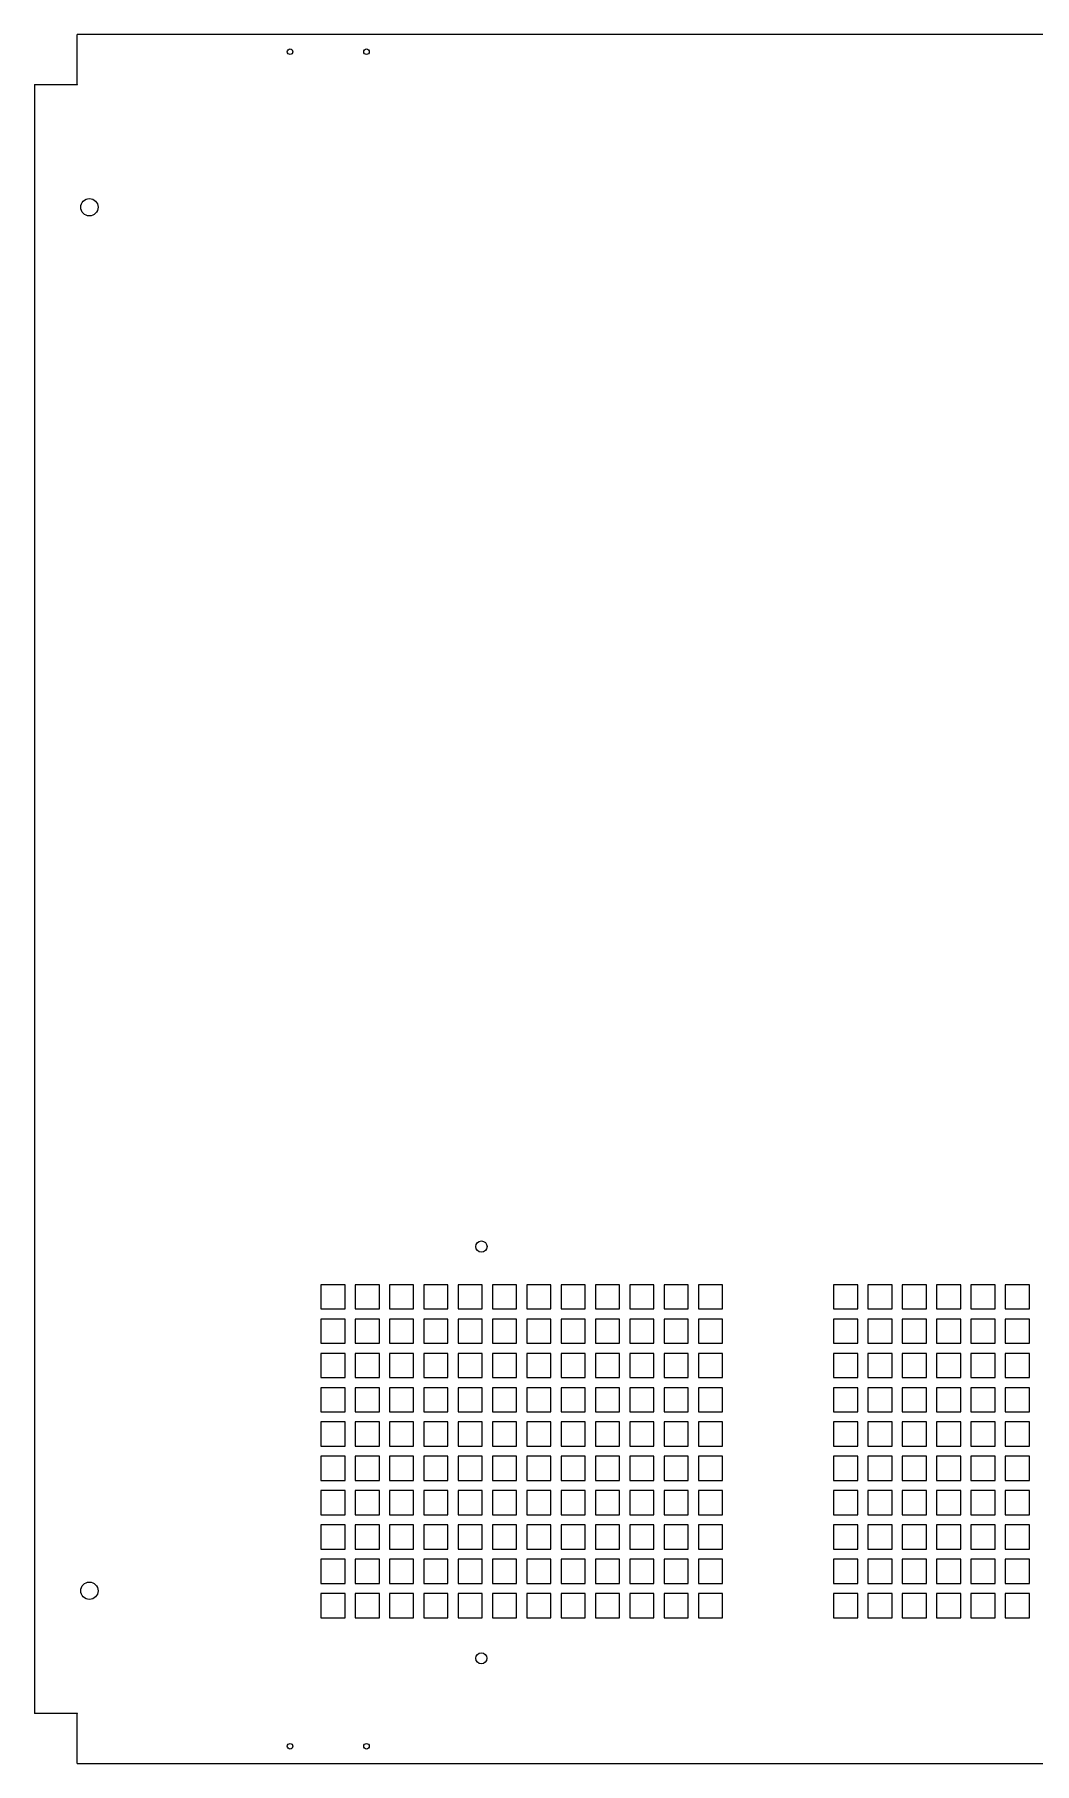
# Model space of a CAD drawing. Header units: inches. Extents: x -18.1 to 18.1, y -15.6 to 15.6.
# Drawn here: x -18.05 to 0, y -15.62 to 15.62 of the extents above; entities that cross this region are included whole.
import ezdxf

# ---------------------------------------------------------------- set-up
doc = ezdxf.new("R2010")
doc.units = ezdxf.units.IN
doc.header["$MEASUREMENT"] = 0

msp = doc.modelspace()

# ---------------------------------------------------------------- linework, layer by layer
at = {"color": 7, "linetype": 'Continuous', "lineweight": 25}
for p, q in [((-17.285, 14.726), (-17.285, 15.619)), ((17.285, 15.619), (-17.285, 15.619)), ((-18.054, 14.72), (-17.279, 14.72)), ((-18.054, 14.72), (-18.054, -14.72)), ((-17.279, 14.726), (-17.285, 14.726)), ((-17.279, 14.72), (-17.279, 14.726)), ((-12.448, -6.97), (-12.885, -6.97)), ((-12.885, -6.97), (-12.885, -7.407)), ((-12.448, -7.407), (-12.448, -6.97)), ((-11.828, -6.97), (-12.265, -6.97)), ((-12.265, -6.97), (-12.265, -7.407)), ((-11.828, -7.407), (-11.828, -6.97)), ((-11.208, -6.97), (-11.645, -6.97)), ((-11.645, -6.97), (-11.645, -7.407)), ((-11.208, -7.407), (-11.208, -6.97)), ((-10.588, -6.97), (-11.025, -6.97)), ((-11.025, -6.97), (-11.025, -7.407)), ((-10.588, -7.407), (-10.588, -6.97)), ((-9.968, -6.97), (-10.405, -6.97)), ((-10.405, -6.97), (-10.405, -7.407)), ((-9.968, -7.407), (-9.968, -6.97)), ((-9.348, -6.97), (-9.785, -6.97)), ((-9.785, -6.97), (-9.785, -7.407)), ((-9.348, -7.407), (-9.348, -6.97)), ((-8.728, -6.97), (-9.165, -6.97)), ((-9.165, -6.97), (-9.165, -7.407)), ((-8.728, -7.407), (-8.728, -6.97)), ((-8.108, -6.97), (-8.545, -6.97)), ((-8.545, -6.97), (-8.545, -7.407)), ((-8.108, -7.407), (-8.108, -6.97)), ((-7.488, -6.97), (-7.925, -6.97)), ((-7.925, -6.97), (-7.925, -7.407)), ((-7.488, -7.407), (-7.488, -6.97)), ((-6.868, -6.97), (-7.305, -6.97)), ((-7.305, -6.97), (-7.305, -7.407)), ((-6.868, -7.407), (-6.868, -6.97)), ((-6.248, -6.97), (-6.685, -6.97)), ((-6.685, -6.97), (-6.685, -7.407)), ((-6.248, -7.407), (-6.248, -6.97)), ((-5.628, -6.97), (-6.065, -6.97)), ((-6.065, -6.97), (-6.065, -7.407)), ((-5.628, -7.407), (-5.628, -6.97)), ((-3.188, -6.97), (-3.625, -6.97)), ((-3.625, -6.97), (-3.625, -7.407)), ((-3.188, -7.407), (-3.188, -6.97)), ((-2.568, -6.97), (-3.005, -6.97)), ((-3.005, -6.97), (-3.005, -7.407)), ((-2.568, -7.407), (-2.568, -6.97)), ((-1.948, -6.97), (-2.385, -6.97)), ((-2.385, -6.97), (-2.385, -7.407)), ((-1.948, -7.407), (-1.948, -6.97)), ((-1.328, -6.97), (-1.765, -6.97)), ((-1.765, -6.97), (-1.765, -7.407)), ((-1.328, -7.407), (-1.328, -6.97)), ((-0.708, -6.97), (-1.145, -6.97)), ((-1.145, -6.97), (-1.145, -7.407)), ((-0.708, -7.407), (-0.708, -6.97)), ((-0.088, -6.97), (-0.525, -6.97)), ((-0.525, -6.97), (-0.525, -7.407)), ((-0.088, -7.407), (-0.088, -6.97)), ((-12.885, -7.407), (-12.448, -7.407)), ((-12.265, -7.407), (-11.828, -7.407)), ((-11.645, -7.407), (-11.208, -7.407)), ((-11.025, -7.407), (-10.588, -7.407)), ((-10.405, -7.407), (-9.968, -7.407)), ((-9.785, -7.407), (-9.348, -7.407)), ((-9.165, -7.407), (-8.728, -7.407)), ((-8.545, -7.407), (-8.108, -7.407)), ((-7.925, -7.407), (-7.488, -7.407)), ((-7.305, -7.407), (-6.868, -7.407)), ((-6.685, -7.407), (-6.248, -7.407)), ((-6.065, -7.407), (-5.628, -7.407)), ((-3.625, -7.407), (-3.188, -7.407)), ((-3.005, -7.407), (-2.568, -7.407)), ((-2.385, -7.407), (-1.948, -7.407)), ((-1.765, -7.407), (-1.328, -7.407)), ((-1.145, -7.407), (-0.708, -7.407)), ((-0.525, -7.407), (-0.088, -7.407)), ((-12.448, -7.59), (-12.885, -7.59)), ((-12.885, -7.59), (-12.885, -8.027)), ((-12.448, -8.027), (-12.448, -7.59)), ((-11.828, -7.59), (-12.265, -7.59)), ((-12.265, -7.59), (-12.265, -8.027)), ((-11.828, -8.027), (-11.828, -7.59)), ((-11.208, -7.59), (-11.645, -7.59)), ((-11.645, -7.59), (-11.645, -8.027)), ((-11.208, -8.027), (-11.208, -7.59)), ((-10.588, -7.59), (-11.025, -7.59)), ((-11.025, -7.59), (-11.025, -8.027)), ((-10.588, -8.027), (-10.588, -7.59)), ((-9.968, -7.59), (-10.405, -7.59)), ((-10.405, -7.59), (-10.405, -8.027)), ((-9.968, -8.027), (-9.968, -7.59)), ((-9.348, -7.59), (-9.785, -7.59)), ((-9.785, -7.59), (-9.785, -8.027)), ((-9.348, -8.027), (-9.348, -7.59)), ((-8.728, -7.59), (-9.165, -7.59)), ((-9.165, -7.59), (-9.165, -8.027)), ((-8.728, -8.027), (-8.728, -7.59)), ((-8.108, -7.59), (-8.545, -7.59)), ((-8.545, -7.59), (-8.545, -8.027)), ((-8.108, -8.027), (-8.108, -7.59)), ((-7.488, -7.59), (-7.925, -7.59)), ((-7.925, -7.59), (-7.925, -8.027)), ((-7.488, -8.027), (-7.488, -7.59)), ((-6.868, -7.59), (-7.305, -7.59)), ((-7.305, -7.59), (-7.305, -8.027)), ((-6.868, -8.027), (-6.868, -7.59)), ((-6.248, -7.59), (-6.685, -7.59)), ((-6.685, -7.59), (-6.685, -8.027)), ((-6.248, -8.027), (-6.248, -7.59)), ((-5.628, -7.59), (-6.065, -7.59)), ((-6.065, -7.59), (-6.065, -8.027)), ((-5.628, -8.027), (-5.628, -7.59)), ((-3.188, -7.59), (-3.625, -7.59)), ((-3.625, -7.59), (-3.625, -8.027)), ((-3.188, -8.027), (-3.188, -7.59)), ((-2.568, -7.59), (-3.005, -7.59)), ((-3.005, -7.59), (-3.005, -8.027)), ((-2.568, -8.027), (-2.568, -7.59)), ((-1.948, -7.59), (-2.385, -7.59)), ((-2.385, -7.59), (-2.385, -8.027)), ((-1.948, -8.027), (-1.948, -7.59)), ((-1.328, -7.59), (-1.765, -7.59)), ((-1.765, -7.59), (-1.765, -8.027)), ((-1.328, -8.027), (-1.328, -7.59)), ((-0.708, -7.59), (-1.145, -7.59)), ((-1.145, -7.59), (-1.145, -8.027)), ((-0.708, -8.027), (-0.708, -7.59)), ((-0.088, -7.59), (-0.525, -7.59)), ((-0.525, -7.59), (-0.525, -8.027)), ((-0.088, -8.027), (-0.088, -7.59)), ((-12.885, -8.027), (-12.448, -8.027)), ((-12.265, -8.027), (-11.828, -8.027)), ((-11.645, -8.027), (-11.208, -8.027)), ((-11.025, -8.027), (-10.588, -8.027)), ((-10.405, -8.027), (-9.968, -8.027)), ((-9.785, -8.027), (-9.348, -8.027)), ((-9.165, -8.027), (-8.728, -8.027)), ((-8.545, -8.027), (-8.108, -8.027)), ((-7.925, -8.027), (-7.488, -8.027)), ((-7.305, -8.027), (-6.868, -8.027)), ((-6.685, -8.027), (-6.248, -8.027)), ((-6.065, -8.027), (-5.628, -8.027)), ((-3.625, -8.027), (-3.188, -8.027)), ((-3.005, -8.027), (-2.568, -8.027)), ((-2.385, -8.027), (-1.948, -8.027)), ((-1.765, -8.027), (-1.328, -8.027)), ((-1.145, -8.027), (-0.708, -8.027)), ((-0.525, -8.027), (-0.088, -8.027)), ((-12.448, -8.21), (-12.885, -8.21)), ((-12.885, -8.21), (-12.885, -8.647)), ((-12.448, -8.647), (-12.448, -8.21)), ((-11.828, -8.21), (-12.265, -8.21)), ((-12.265, -8.21), (-12.265, -8.647)), ((-11.828, -8.647), (-11.828, -8.21)), ((-11.208, -8.21), (-11.645, -8.21)), ((-11.645, -8.21), (-11.645, -8.647)), ((-11.208, -8.647), (-11.208, -8.21)), ((-10.588, -8.21), (-11.025, -8.21)), ((-11.025, -8.21), (-11.025, -8.647)), ((-10.588, -8.647), (-10.588, -8.21)), ((-9.968, -8.21), (-10.405, -8.21)), ((-10.405, -8.21), (-10.405, -8.647)), ((-9.968, -8.647), (-9.968, -8.21)), ((-9.348, -8.21), (-9.785, -8.21)), ((-9.785, -8.21), (-9.785, -8.647)), ((-9.348, -8.647), (-9.348, -8.21)), ((-8.728, -8.21), (-9.165, -8.21)), ((-9.165, -8.21), (-9.165, -8.647)), ((-8.728, -8.647), (-8.728, -8.21)), ((-8.108, -8.21), (-8.545, -8.21)), ((-8.545, -8.21), (-8.545, -8.647)), ((-8.108, -8.647), (-8.108, -8.21)), ((-7.488, -8.21), (-7.925, -8.21)), ((-7.925, -8.21), (-7.925, -8.647)), ((-7.488, -8.647), (-7.488, -8.21)), ((-6.868, -8.21), (-7.305, -8.21)), ((-7.305, -8.21), (-7.305, -8.647)), ((-6.868, -8.647), (-6.868, -8.21)), ((-6.248, -8.21), (-6.685, -8.21)), ((-6.685, -8.21), (-6.685, -8.647)), ((-6.248, -8.647), (-6.248, -8.21)), ((-5.628, -8.21), (-6.065, -8.21)), ((-6.065, -8.21), (-6.065, -8.647)), ((-5.628, -8.647), (-5.628, -8.21)), ((-3.188, -8.21), (-3.625, -8.21)), ((-3.625, -8.21), (-3.625, -8.647)), ((-3.188, -8.647), (-3.188, -8.21)), ((-2.568, -8.21), (-3.005, -8.21)), ((-3.005, -8.21), (-3.005, -8.647)), ((-2.568, -8.647), (-2.568, -8.21)), ((-1.948, -8.21), (-2.385, -8.21)), ((-2.385, -8.21), (-2.385, -8.647)), ((-1.948, -8.647), (-1.948, -8.21)), ((-1.328, -8.21), (-1.765, -8.21)), ((-1.765, -8.21), (-1.765, -8.647)), ((-1.328, -8.647), (-1.328, -8.21)), ((-0.708, -8.21), (-1.145, -8.21)), ((-1.145, -8.21), (-1.145, -8.647)), ((-0.708, -8.647), (-0.708, -8.21)), ((-0.088, -8.21), (-0.525, -8.21)), ((-0.525, -8.21), (-0.525, -8.647)), ((-0.088, -8.647), (-0.088, -8.21)), ((-12.885, -8.647), (-12.448, -8.647)), ((-12.265, -8.647), (-11.828, -8.647)), ((-11.645, -8.647), (-11.208, -8.647)), ((-11.025, -8.647), (-10.588, -8.647)), ((-10.405, -8.647), (-9.968, -8.647)), ((-9.785, -8.647), (-9.348, -8.647)), ((-9.165, -8.647), (-8.728, -8.647)), ((-8.545, -8.647), (-8.108, -8.647)), ((-7.925, -8.647), (-7.488, -8.647)), ((-7.305, -8.647), (-6.868, -8.647)), ((-6.685, -8.647), (-6.248, -8.647)), ((-6.065, -8.647), (-5.628, -8.647)), ((-3.625, -8.647), (-3.188, -8.647)), ((-3.005, -8.647), (-2.568, -8.647)), ((-2.385, -8.647), (-1.948, -8.647)), ((-1.765, -8.647), (-1.328, -8.647)), ((-1.145, -8.647), (-0.708, -8.647)), ((-0.525, -8.647), (-0.088, -8.647)), ((-12.448, -8.83), (-12.885, -8.83)), ((-12.885, -8.83), (-12.885, -9.267)), ((-12.448, -9.267), (-12.448, -8.83)), ((-11.828, -8.83), (-12.265, -8.83)), ((-12.265, -8.83), (-12.265, -9.267)), ((-11.828, -9.267), (-11.828, -8.83)), ((-11.208, -8.83), (-11.645, -8.83)), ((-11.645, -8.83), (-11.645, -9.267)), ((-11.208, -9.267), (-11.208, -8.83)), ((-10.588, -8.83), (-11.025, -8.83)), ((-11.025, -8.83), (-11.025, -9.267)), ((-10.588, -9.267), (-10.588, -8.83)), ((-9.968, -8.83), (-10.405, -8.83)), ((-10.405, -8.83), (-10.405, -9.267)), ((-9.968, -9.267), (-9.968, -8.83)), ((-9.348, -8.83), (-9.785, -8.83)), ((-9.785, -8.83), (-9.785, -9.267)), ((-9.348, -9.267), (-9.348, -8.83)), ((-8.728, -8.83), (-9.165, -8.83)), ((-9.165, -8.83), (-9.165, -9.267)), ((-8.728, -9.267), (-8.728, -8.83)), ((-8.108, -8.83), (-8.545, -8.83)), ((-8.545, -8.83), (-8.545, -9.267)), ((-8.108, -9.267), (-8.108, -8.83)), ((-7.488, -8.83), (-7.925, -8.83)), ((-7.925, -8.83), (-7.925, -9.267)), ((-7.488, -9.267), (-7.488, -8.83)), ((-6.868, -8.83), (-7.305, -8.83)), ((-7.305, -8.83), (-7.305, -9.267)), ((-6.868, -9.267), (-6.868, -8.83)), ((-6.248, -8.83), (-6.685, -8.83)), ((-6.685, -8.83), (-6.685, -9.267)), ((-6.248, -9.267), (-6.248, -8.83)), ((-5.628, -8.83), (-6.065, -8.83)), ((-6.065, -8.83), (-6.065, -9.267)), ((-5.628, -9.267), (-5.628, -8.83)), ((-3.188, -8.83), (-3.625, -8.83)), ((-3.625, -8.83), (-3.625, -9.267)), ((-3.188, -9.267), (-3.188, -8.83)), ((-2.568, -8.83), (-3.005, -8.83)), ((-3.005, -8.83), (-3.005, -9.267)), ((-2.568, -9.267), (-2.568, -8.83)), ((-1.948, -8.83), (-2.385, -8.83)), ((-2.385, -8.83), (-2.385, -9.267)), ((-1.948, -9.267), (-1.948, -8.83)), ((-1.328, -8.83), (-1.765, -8.83)), ((-1.765, -8.83), (-1.765, -9.267)), ((-1.328, -9.267), (-1.328, -8.83)), ((-0.708, -8.83), (-1.145, -8.83)), ((-1.145, -8.83), (-1.145, -9.267)), ((-0.708, -9.267), (-0.708, -8.83)), ((-0.088, -8.83), (-0.525, -8.83)), ((-0.525, -8.83), (-0.525, -9.267)), ((-0.088, -9.267), (-0.088, -8.83)), ((-12.885, -9.267), (-12.448, -9.267)), ((-12.265, -9.267), (-11.828, -9.267)), ((-11.645, -9.267), (-11.208, -9.267)), ((-11.025, -9.267), (-10.588, -9.267)), ((-10.405, -9.267), (-9.968, -9.267)), ((-9.785, -9.267), (-9.348, -9.267)), ((-9.165, -9.267), (-8.728, -9.267)), ((-8.545, -9.267), (-8.108, -9.267)), ((-7.925, -9.267), (-7.488, -9.267)), ((-7.305, -9.267), (-6.868, -9.267)), ((-6.685, -9.267), (-6.248, -9.267)), ((-6.065, -9.267), (-5.628, -9.267)), ((-3.625, -9.267), (-3.188, -9.267)), ((-3.005, -9.267), (-2.568, -9.267)), ((-2.385, -9.267), (-1.948, -9.267)), ((-1.765, -9.267), (-1.328, -9.267)), ((-1.145, -9.267), (-0.708, -9.267)), ((-0.525, -9.267), (-0.088, -9.267)), ((-12.448, -9.45), (-12.885, -9.45)), ((-12.885, -9.45), (-12.885, -9.887)), ((-12.448, -9.887), (-12.448, -9.45)), ((-11.828, -9.45), (-12.265, -9.45)), ((-12.265, -9.45), (-12.265, -9.887)), ((-11.828, -9.887), (-11.828, -9.45)), ((-11.208, -9.45), (-11.645, -9.45)), ((-11.645, -9.45), (-11.645, -9.887)), ((-11.208, -9.887), (-11.208, -9.45)), ((-10.588, -9.45), (-11.025, -9.45)), ((-11.025, -9.45), (-11.025, -9.887)), ((-10.588, -9.887), (-10.588, -9.45)), ((-9.968, -9.45), (-10.405, -9.45)), ((-10.405, -9.45), (-10.405, -9.887)), ((-9.968, -9.887), (-9.968, -9.45)), ((-9.348, -9.45), (-9.785, -9.45)), ((-9.785, -9.45), (-9.785, -9.887)), ((-9.348, -9.887), (-9.348, -9.45)), ((-8.728, -9.45), (-9.165, -9.45)), ((-9.165, -9.45), (-9.165, -9.887)), ((-8.728, -9.887), (-8.728, -9.45)), ((-8.108, -9.45), (-8.545, -9.45)), ((-8.545, -9.45), (-8.545, -9.887)), ((-8.108, -9.887), (-8.108, -9.45)), ((-7.488, -9.45), (-7.925, -9.45)), ((-7.925, -9.45), (-7.925, -9.887)), ((-7.488, -9.887), (-7.488, -9.45)), ((-6.868, -9.45), (-7.305, -9.45)), ((-7.305, -9.45), (-7.305, -9.887)), ((-6.868, -9.887), (-6.868, -9.45)), ((-6.248, -9.45), (-6.685, -9.45)), ((-6.685, -9.45), (-6.685, -9.887)), ((-6.248, -9.887), (-6.248, -9.45)), ((-5.628, -9.45), (-6.065, -9.45)), ((-6.065, -9.45), (-6.065, -9.887)), ((-5.628, -9.887), (-5.628, -9.45)), ((-3.188, -9.45), (-3.625, -9.45)), ((-3.625, -9.45), (-3.625, -9.887)), ((-3.188, -9.887), (-3.188, -9.45)), ((-2.568, -9.45), (-3.005, -9.45)), ((-3.005, -9.45), (-3.005, -9.887)), ((-2.568, -9.887), (-2.568, -9.45)), ((-1.948, -9.45), (-2.385, -9.45)), ((-2.385, -9.45), (-2.385, -9.887)), ((-1.948, -9.887), (-1.948, -9.45)), ((-1.328, -9.45), (-1.765, -9.45)), ((-1.765, -9.45), (-1.765, -9.887)), ((-1.328, -9.887), (-1.328, -9.45)), ((-0.708, -9.45), (-1.145, -9.45)), ((-1.145, -9.45), (-1.145, -9.887)), ((-0.708, -9.887), (-0.708, -9.45)), ((-0.088, -9.45), (-0.525, -9.45)), ((-0.525, -9.45), (-0.525, -9.887)), ((-0.088, -9.887), (-0.088, -9.45)), ((-12.885, -9.887), (-12.448, -9.887)), ((-12.265, -9.887), (-11.828, -9.887)), ((-11.645, -9.887), (-11.208, -9.887)), ((-11.025, -9.887), (-10.588, -9.887)), ((-10.405, -9.887), (-9.968, -9.887)), ((-9.785, -9.887), (-9.348, -9.887)), ((-9.165, -9.887), (-8.728, -9.887)), ((-8.545, -9.887), (-8.108, -9.887)), ((-7.925, -9.887), (-7.488, -9.887)), ((-7.305, -9.887), (-6.868, -9.887)), ((-6.685, -9.887), (-6.248, -9.887)), ((-6.065, -9.887), (-5.628, -9.887)), ((-3.625, -9.887), (-3.188, -9.887)), ((-3.005, -9.887), (-2.568, -9.887)), ((-2.385, -9.887), (-1.948, -9.887)), ((-1.765, -9.887), (-1.328, -9.887)), ((-1.145, -9.887), (-0.708, -9.887)), ((-0.525, -9.887), (-0.088, -9.887)), ((-12.448, -10.07), (-12.885, -10.07)), ((-12.885, -10.07), (-12.885, -10.507)), ((-12.448, -10.507), (-12.448, -10.07)), ((-11.828, -10.07), (-12.265, -10.07)), ((-12.265, -10.07), (-12.265, -10.507)), ((-11.828, -10.507), (-11.828, -10.07)), ((-11.208, -10.07), (-11.645, -10.07)), ((-11.645, -10.07), (-11.645, -10.507)), ((-11.208, -10.507), (-11.208, -10.07)), ((-10.588, -10.07), (-11.025, -10.07)), ((-11.025, -10.07), (-11.025, -10.507)), ((-10.588, -10.507), (-10.588, -10.07)), ((-9.968, -10.07), (-10.405, -10.07)), ((-10.405, -10.07), (-10.405, -10.507)), ((-9.968, -10.507), (-9.968, -10.07)), ((-9.348, -10.07), (-9.785, -10.07)), ((-9.785, -10.07), (-9.785, -10.507)), ((-9.348, -10.507), (-9.348, -10.07)), ((-8.728, -10.07), (-9.165, -10.07)), ((-9.165, -10.07), (-9.165, -10.507)), ((-8.728, -10.507), (-8.728, -10.07)), ((-8.108, -10.07), (-8.545, -10.07)), ((-8.545, -10.07), (-8.545, -10.507)), ((-8.108, -10.507), (-8.108, -10.07)), ((-7.488, -10.07), (-7.925, -10.07)), ((-7.925, -10.07), (-7.925, -10.507)), ((-7.488, -10.507), (-7.488, -10.07)), ((-6.868, -10.07), (-7.305, -10.07)), ((-7.305, -10.07), (-7.305, -10.507)), ((-6.868, -10.507), (-6.868, -10.07)), ((-6.248, -10.07), (-6.685, -10.07)), ((-6.685, -10.07), (-6.685, -10.507)), ((-6.248, -10.507), (-6.248, -10.07)), ((-5.628, -10.07), (-6.065, -10.07)), ((-6.065, -10.07), (-6.065, -10.507)), ((-5.628, -10.507), (-5.628, -10.07)), ((-3.188, -10.07), (-3.625, -10.07)), ((-3.625, -10.07), (-3.625, -10.507)), ((-3.188, -10.507), (-3.188, -10.07)), ((-2.568, -10.07), (-3.005, -10.07)), ((-3.005, -10.07), (-3.005, -10.507)), ((-2.568, -10.507), (-2.568, -10.07)), ((-1.948, -10.07), (-2.385, -10.07)), ((-2.385, -10.07), (-2.385, -10.507)), ((-1.948, -10.507), (-1.948, -10.07)), ((-1.328, -10.07), (-1.765, -10.07)), ((-1.765, -10.07), (-1.765, -10.507)), ((-1.328, -10.507), (-1.328, -10.07)), ((-0.708, -10.07), (-1.145, -10.07)), ((-1.145, -10.07), (-1.145, -10.507)), ((-0.708, -10.507), (-0.708, -10.07)), ((-0.088, -10.07), (-0.525, -10.07)), ((-0.525, -10.07), (-0.525, -10.507)), ((-0.088, -10.507), (-0.088, -10.07)), ((-12.885, -10.507), (-12.448, -10.507)), ((-12.265, -10.507), (-11.828, -10.507)), ((-11.645, -10.507), (-11.208, -10.507)), ((-11.025, -10.507), (-10.588, -10.507)), ((-10.405, -10.507), (-9.968, -10.507)), ((-9.785, -10.507), (-9.348, -10.507)), ((-9.165, -10.507), (-8.728, -10.507)), ((-8.545, -10.507), (-8.108, -10.507)), ((-7.925, -10.507), (-7.488, -10.507)), ((-7.305, -10.507), (-6.868, -10.507)), ((-6.685, -10.507), (-6.248, -10.507)), ((-6.065, -10.507), (-5.628, -10.507)), ((-3.625, -10.507), (-3.188, -10.507)), ((-3.005, -10.507), (-2.568, -10.507)), ((-2.385, -10.507), (-1.948, -10.507)), ((-1.765, -10.507), (-1.328, -10.507)), ((-1.145, -10.507), (-0.708, -10.507)), ((-0.525, -10.507), (-0.088, -10.507)), ((-12.448, -10.69), (-12.885, -10.69)), ((-12.885, -10.69), (-12.885, -11.127)), ((-12.448, -11.127), (-12.448, -10.69)), ((-11.828, -10.69), (-12.265, -10.69)), ((-12.265, -10.69), (-12.265, -11.127)), ((-11.828, -11.127), (-11.828, -10.69)), ((-11.208, -10.69), (-11.645, -10.69)), ((-11.645, -10.69), (-11.645, -11.127)), ((-11.208, -11.127), (-11.208, -10.69)), ((-10.588, -10.69), (-11.025, -10.69)), ((-11.025, -10.69), (-11.025, -11.127)), ((-10.588, -11.127), (-10.588, -10.69)), ((-9.968, -10.69), (-10.405, -10.69)), ((-10.405, -10.69), (-10.405, -11.127)), ((-9.968, -11.127), (-9.968, -10.69)), ((-9.348, -10.69), (-9.785, -10.69)), ((-9.785, -10.69), (-9.785, -11.127)), ((-9.348, -11.127), (-9.348, -10.69)), ((-8.728, -10.69), (-9.165, -10.69)), ((-9.165, -10.69), (-9.165, -11.127)), ((-8.728, -11.127), (-8.728, -10.69)), ((-8.108, -10.69), (-8.545, -10.69)), ((-8.545, -10.69), (-8.545, -11.127)), ((-8.108, -11.127), (-8.108, -10.69)), ((-7.488, -10.69), (-7.925, -10.69)), ((-7.925, -10.69), (-7.925, -11.127)), ((-7.488, -11.127), (-7.488, -10.69)), ((-6.868, -10.69), (-7.305, -10.69)), ((-7.305, -10.69), (-7.305, -11.127)), ((-6.868, -11.127), (-6.868, -10.69)), ((-6.248, -10.69), (-6.685, -10.69)), ((-6.685, -10.69), (-6.685, -11.127)), ((-6.248, -11.127), (-6.248, -10.69)), ((-5.628, -10.69), (-6.065, -10.69)), ((-6.065, -10.69), (-6.065, -11.127)), ((-5.628, -11.127), (-5.628, -10.69)), ((-3.188, -10.69), (-3.625, -10.69)), ((-3.625, -10.69), (-3.625, -11.127)), ((-3.188, -11.127), (-3.188, -10.69)), ((-2.568, -10.69), (-3.005, -10.69)), ((-3.005, -10.69), (-3.005, -11.127)), ((-2.568, -11.127), (-2.568, -10.69)), ((-1.948, -10.69), (-2.385, -10.69)), ((-2.385, -10.69), (-2.385, -11.127)), ((-1.948, -11.127), (-1.948, -10.69)), ((-1.328, -10.69), (-1.765, -10.69)), ((-1.765, -10.69), (-1.765, -11.127)), ((-1.328, -11.127), (-1.328, -10.69)), ((-0.708, -10.69), (-1.145, -10.69)), ((-1.145, -10.69), (-1.145, -11.127)), ((-0.708, -11.127), (-0.708, -10.69)), ((-0.088, -10.69), (-0.525, -10.69)), ((-0.525, -10.69), (-0.525, -11.127)), ((-0.088, -11.127), (-0.088, -10.69)), ((-12.885, -11.127), (-12.448, -11.127)), ((-12.265, -11.127), (-11.828, -11.127)), ((-11.645, -11.127), (-11.208, -11.127)), ((-11.025, -11.127), (-10.588, -11.127)), ((-10.405, -11.127), (-9.968, -11.127)), ((-9.785, -11.127), (-9.348, -11.127)), ((-9.165, -11.127), (-8.728, -11.127)), ((-8.545, -11.127), (-8.108, -11.127)), ((-7.925, -11.127), (-7.488, -11.127)), ((-7.305, -11.127), (-6.868, -11.127)), ((-6.685, -11.127), (-6.248, -11.127)), ((-6.065, -11.127), (-5.628, -11.127)), ((-3.625, -11.127), (-3.188, -11.127)), ((-3.005, -11.127), (-2.568, -11.127)), ((-2.385, -11.127), (-1.948, -11.127)), ((-1.765, -11.127), (-1.328, -11.127)), ((-1.145, -11.127), (-0.708, -11.127)), ((-0.525, -11.127), (-0.088, -11.127)), ((-12.448, -11.31), (-12.885, -11.31)), ((-12.885, -11.31), (-12.885, -11.747)), ((-12.448, -11.747), (-12.448, -11.31)), ((-11.828, -11.31), (-12.265, -11.31)), ((-12.265, -11.31), (-12.265, -11.747)), ((-11.828, -11.747), (-11.828, -11.31)), ((-11.208, -11.31), (-11.645, -11.31)), ((-11.645, -11.31), (-11.645, -11.747)), ((-11.208, -11.747), (-11.208, -11.31)), ((-10.588, -11.31), (-11.025, -11.31)), ((-11.025, -11.31), (-11.025, -11.747)), ((-10.588, -11.747), (-10.588, -11.31)), ((-9.968, -11.31), (-10.405, -11.31)), ((-10.405, -11.31), (-10.405, -11.747)), ((-9.968, -11.747), (-9.968, -11.31)), ((-9.348, -11.31), (-9.785, -11.31)), ((-9.785, -11.31), (-9.785, -11.747)), ((-9.348, -11.747), (-9.348, -11.31)), ((-8.728, -11.31), (-9.165, -11.31)), ((-9.165, -11.31), (-9.165, -11.747)), ((-8.728, -11.747), (-8.728, -11.31)), ((-8.108, -11.31), (-8.545, -11.31)), ((-8.545, -11.31), (-8.545, -11.747)), ((-8.108, -11.747), (-8.108, -11.31)), ((-7.488, -11.31), (-7.925, -11.31)), ((-7.925, -11.31), (-7.925, -11.747)), ((-7.488, -11.747), (-7.488, -11.31)), ((-6.868, -11.31), (-7.305, -11.31)), ((-7.305, -11.31), (-7.305, -11.747)), ((-6.868, -11.747), (-6.868, -11.31)), ((-6.248, -11.31), (-6.685, -11.31)), ((-6.685, -11.31), (-6.685, -11.747)), ((-6.248, -11.747), (-6.248, -11.31)), ((-5.628, -11.31), (-6.065, -11.31)), ((-6.065, -11.31), (-6.065, -11.747)), ((-5.628, -11.747), (-5.628, -11.31)), ((-3.188, -11.31), (-3.625, -11.31)), ((-3.625, -11.31), (-3.625, -11.747)), ((-3.188, -11.747), (-3.188, -11.31)), ((-2.568, -11.31), (-3.005, -11.31)), ((-3.005, -11.31), (-3.005, -11.747)), ((-2.568, -11.747), (-2.568, -11.31)), ((-1.948, -11.31), (-2.385, -11.31)), ((-2.385, -11.31), (-2.385, -11.747)), ((-1.948, -11.747), (-1.948, -11.31)), ((-1.328, -11.31), (-1.765, -11.31)), ((-1.765, -11.31), (-1.765, -11.747)), ((-1.328, -11.747), (-1.328, -11.31)), ((-0.708, -11.31), (-1.145, -11.31)), ((-1.145, -11.31), (-1.145, -11.747)), ((-0.708, -11.747), (-0.708, -11.31)), ((-0.088, -11.31), (-0.525, -11.31)), ((-0.525, -11.31), (-0.525, -11.747)), ((-0.088, -11.747), (-0.088, -11.31)), ((-12.885, -11.747), (-12.448, -11.747)), ((-12.265, -11.747), (-11.828, -11.747)), ((-11.645, -11.747), (-11.208, -11.747)), ((-11.025, -11.747), (-10.588, -11.747)), ((-10.405, -11.747), (-9.968, -11.747)), ((-9.785, -11.747), (-9.348, -11.747)), ((-9.165, -11.747), (-8.728, -11.747)), ((-8.545, -11.747), (-8.108, -11.747)), ((-7.925, -11.747), (-7.488, -11.747)), ((-7.305, -11.747), (-6.868, -11.747)), ((-6.685, -11.747), (-6.248, -11.747)), ((-6.065, -11.747), (-5.628, -11.747)), ((-3.625, -11.747), (-3.188, -11.747)), ((-3.005, -11.747), (-2.568, -11.747)), ((-2.385, -11.747), (-1.948, -11.747)), ((-1.765, -11.747), (-1.328, -11.747)), ((-1.145, -11.747), (-0.708, -11.747)), ((-0.525, -11.747), (-0.088, -11.747)), ((-12.448, -11.93), (-12.885, -11.93)), ((-12.885, -11.93), (-12.885, -12.367)), ((-12.448, -12.367), (-12.448, -11.93)), ((-11.828, -11.93), (-12.265, -11.93)), ((-12.265, -11.93), (-12.265, -12.367)), ((-11.828, -12.367), (-11.828, -11.93)), ((-11.208, -11.93), (-11.645, -11.93)), ((-11.645, -11.93), (-11.645, -12.367)), ((-11.208, -12.367), (-11.208, -11.93)), ((-10.588, -11.93), (-11.025, -11.93)), ((-11.025, -11.93), (-11.025, -12.367)), ((-10.588, -12.367), (-10.588, -11.93)), ((-9.968, -11.93), (-10.405, -11.93)), ((-10.405, -11.93), (-10.405, -12.367)), ((-9.968, -12.367), (-9.968, -11.93)), ((-9.348, -11.93), (-9.785, -11.93)), ((-9.785, -11.93), (-9.785, -12.367)), ((-9.348, -12.367), (-9.348, -11.93)), ((-8.728, -11.93), (-9.165, -11.93)), ((-9.165, -11.93), (-9.165, -12.367)), ((-8.728, -12.367), (-8.728, -11.93)), ((-8.108, -11.93), (-8.545, -11.93)), ((-8.545, -11.93), (-8.545, -12.367)), ((-8.108, -12.367), (-8.108, -11.93)), ((-7.488, -11.93), (-7.925, -11.93)), ((-7.925, -11.93), (-7.925, -12.367)), ((-7.488, -12.367), (-7.488, -11.93)), ((-6.868, -11.93), (-7.305, -11.93)), ((-7.305, -11.93), (-7.305, -12.367)), ((-6.868, -12.367), (-6.868, -11.93)), ((-6.248, -11.93), (-6.685, -11.93)), ((-6.685, -11.93), (-6.685, -12.367)), ((-6.248, -12.367), (-6.248, -11.93)), ((-5.628, -11.93), (-6.065, -11.93)), ((-6.065, -11.93), (-6.065, -12.367)), ((-5.628, -12.367), (-5.628, -11.93)), ((-3.188, -11.93), (-3.625, -11.93)), ((-3.625, -11.93), (-3.625, -12.367)), ((-3.188, -12.367), (-3.188, -11.93)), ((-2.568, -11.93), (-3.005, -11.93)), ((-3.005, -11.93), (-3.005, -12.367)), ((-2.568, -12.367), (-2.568, -11.93)), ((-1.948, -11.93), (-2.385, -11.93)), ((-2.385, -11.93), (-2.385, -12.367)), ((-1.948, -12.367), (-1.948, -11.93)), ((-1.328, -11.93), (-1.765, -11.93)), ((-1.765, -11.93), (-1.765, -12.367)), ((-1.328, -12.367), (-1.328, -11.93)), ((-0.708, -11.93), (-1.145, -11.93)), ((-1.145, -11.93), (-1.145, -12.367)), ((-0.708, -12.367), (-0.708, -11.93)), ((-0.088, -11.93), (-0.525, -11.93)), ((-0.525, -11.93), (-0.525, -12.367)), ((-0.088, -12.367), (-0.088, -11.93)), ((-12.885, -12.367), (-12.448, -12.367)), ((-12.265, -12.367), (-11.828, -12.367)), ((-11.645, -12.367), (-11.208, -12.367)), ((-11.025, -12.367), (-10.588, -12.367)), ((-10.405, -12.367), (-9.968, -12.367)), ((-9.785, -12.367), (-9.348, -12.367)), ((-9.165, -12.367), (-8.728, -12.367)), ((-8.545, -12.367), (-8.108, -12.367)), ((-7.925, -12.367), (-7.488, -12.367)), ((-7.305, -12.367), (-6.868, -12.367)), ((-6.685, -12.367), (-6.248, -12.367)), ((-6.065, -12.367), (-5.628, -12.367)), ((-3.625, -12.367), (-3.188, -12.367)), ((-3.005, -12.367), (-2.568, -12.367)), ((-2.385, -12.367), (-1.948, -12.367)), ((-1.765, -12.367), (-1.328, -12.367)), ((-1.145, -12.367), (-0.708, -12.367)), ((-0.525, -12.367), (-0.088, -12.367)), ((-12.448, -12.55), (-12.885, -12.55)), ((-12.885, -12.55), (-12.885, -12.987)), ((-12.448, -12.987), (-12.448, -12.55)), ((-11.828, -12.55), (-12.265, -12.55)), ((-12.265, -12.55), (-12.265, -12.987)), ((-11.828, -12.987), (-11.828, -12.55)), ((-11.208, -12.55), (-11.645, -12.55)), ((-11.645, -12.55), (-11.645, -12.987)), ((-11.208, -12.987), (-11.208, -12.55)), ((-10.588, -12.55), (-11.025, -12.55)), ((-11.025, -12.55), (-11.025, -12.987)), ((-10.588, -12.987), (-10.588, -12.55)), ((-9.968, -12.55), (-10.405, -12.55)), ((-10.405, -12.55), (-10.405, -12.987)), ((-9.968, -12.987), (-9.968, -12.55)), ((-9.348, -12.55), (-9.785, -12.55)), ((-9.785, -12.55), (-9.785, -12.987)), ((-9.348, -12.987), (-9.348, -12.55)), ((-8.728, -12.55), (-9.165, -12.55)), ((-9.165, -12.55), (-9.165, -12.987)), ((-8.728, -12.987), (-8.728, -12.55)), ((-8.108, -12.55), (-8.545, -12.55)), ((-8.545, -12.55), (-8.545, -12.987)), ((-8.108, -12.987), (-8.108, -12.55)), ((-7.488, -12.55), (-7.925, -12.55)), ((-7.925, -12.55), (-7.925, -12.987)), ((-7.488, -12.987), (-7.488, -12.55)), ((-6.868, -12.55), (-7.305, -12.55)), ((-7.305, -12.55), (-7.305, -12.987)), ((-6.868, -12.987), (-6.868, -12.55)), ((-6.248, -12.55), (-6.685, -12.55)), ((-6.685, -12.55), (-6.685, -12.987)), ((-6.248, -12.987), (-6.248, -12.55)), ((-5.628, -12.55), (-6.065, -12.55)), ((-6.065, -12.55), (-6.065, -12.987)), ((-5.628, -12.987), (-5.628, -12.55)), ((-3.188, -12.55), (-3.625, -12.55)), ((-3.625, -12.55), (-3.625, -12.987)), ((-3.188, -12.987), (-3.188, -12.55)), ((-2.568, -12.55), (-3.005, -12.55)), ((-3.005, -12.55), (-3.005, -12.987)), ((-2.568, -12.987), (-2.568, -12.55)), ((-1.948, -12.55), (-2.385, -12.55)), ((-2.385, -12.55), (-2.385, -12.987)), ((-1.948, -12.987), (-1.948, -12.55)), ((-1.328, -12.55), (-1.765, -12.55)), ((-1.765, -12.55), (-1.765, -12.987)), ((-1.328, -12.987), (-1.328, -12.55)), ((-0.708, -12.55), (-1.145, -12.55)), ((-1.145, -12.55), (-1.145, -12.987)), ((-0.708, -12.987), (-0.708, -12.55)), ((-0.088, -12.55), (-0.525, -12.55)), ((-0.525, -12.55), (-0.525, -12.987)), ((-0.088, -12.987), (-0.088, -12.55)), ((-12.885, -12.987), (-12.448, -12.987)), ((-12.265, -12.987), (-11.828, -12.987)), ((-11.645, -12.987), (-11.208, -12.987)), ((-11.025, -12.987), (-10.588, -12.987)), ((-10.405, -12.987), (-9.968, -12.987)), ((-9.785, -12.987), (-9.348, -12.987)), ((-9.165, -12.987), (-8.728, -12.987)), ((-8.545, -12.987), (-8.108, -12.987)), ((-7.925, -12.987), (-7.488, -12.987)), ((-7.305, -12.987), (-6.868, -12.987)), ((-6.685, -12.987), (-6.248, -12.987)), ((-6.065, -12.987), (-5.628, -12.987)), ((-3.625, -12.987), (-3.188, -12.987)), ((-3.005, -12.987), (-2.568, -12.987)), ((-2.385, -12.987), (-1.948, -12.987)), ((-1.765, -12.987), (-1.328, -12.987)), ((-1.145, -12.987), (-0.708, -12.987)), ((-0.525, -12.987), (-0.088, -12.987)), ((-17.279, -14.72), (-18.054, -14.72)), ((-17.285, -15.619), (-17.285, -14.726)), ((-17.285, -14.726), (-17.279, -14.726)), ((-17.279, -14.726), (-17.279, -14.72)), ((-17.285, -15.619), (17.285, -15.619))]:
    msp.add_line(p, q, dxfattribs=at)
for centre, radius in [((-13.44, 15.309), 0.05), ((-12.06, 15.309), 0.05), ((-17.065, 12.5), 0.156), ((-9.985, -6.28), 0.102), ((-17.065, -12.5), 0.156), ((-9.985, -13.72), 0.101), ((-13.44, -15.309), 0.05), ((-12.06, -15.309), 0.05)]:
    msp.add_circle(centre, radius, dxfattribs=at)

doc.saveas('drawing.dxf')
